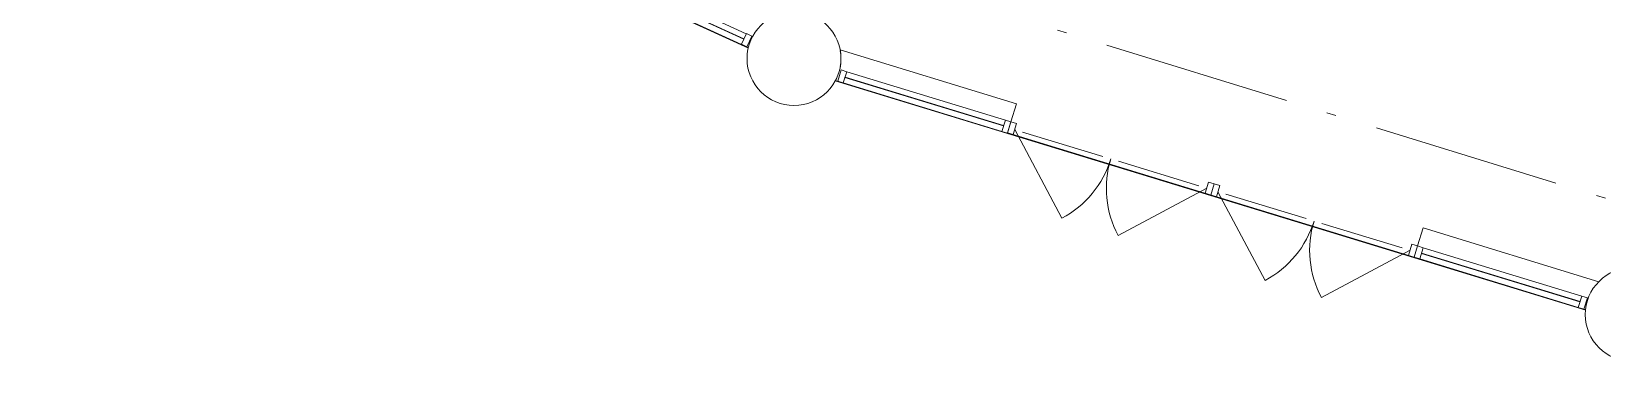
# Model space of a CAD drawing. Header units: millimetres. Extents: x -106764 to 80178, y -104573 to 57950.
# Drawn here: x -24691 to -11311, y -53136 to -50326 of the extents above; entities that cross this region are included whole.
import ezdxf

# ---------------------------------------------------------------- set-up
doc = ezdxf.new("R2010")
doc.units = ezdxf.units.MM
doc.header["$LTSCALE"] = 100
doc.linetypes.add('DASHED', pattern=[0.75, 0.5, -0.25])
doc.linetypes.add('IMPORT-A_PSTRECK_4', pattern=[24, 16, -3.6, 0.8, -3.6])
for name, color, linetype, lineweight in [('A-------T--', 1, 'Continuous', 13), ('A-13G---EDN', 1, 'Continuous', 9), ('A-27B---EJN', 1, 'Continuous', 9), ('A-27C---EJN', 1, 'Continuous', 9), ('A-27D---E-N', 7, 'Continuous', 9), ('A-3360----', 1, 'Continuous', 9), ('A-42D--CE-N', 1, 'Continuous', 9), ('A-42D--FE-N', 1, 'Continuous', 9), ('A-44B---E-N', 1, 'Continuous', 9), ('A030-O', 1, 'IMPORT-A_PSTRECK_4', 9)]:
    doc.layers.add(name, color=color, linetype=linetype, lineweight=lineweight)

# ---------------------------------------------------------------- blocks, each defined once
blk = doc.blocks.new('CW Pardörr-Glas-Ram - Bef foajéparti-7325322-A-40_P0010')
at = {"layer": 'A-13G---EDN'}
for p, q in [((-855, -5), (-250, -610)), ((855, -5), (250, -610))]:
    blk.add_line(p, q, dxfattribs=at)
for centre, start, end in [((-855, -5), 315, 360), ((855, -5), 180, 225)]:
    blk.add_arc(centre, 855, start, end, dxfattribs=at)
at = {"layer": 'A-42D--CE-N'}
for p, q in [((-785, -5), (-70, -5)), ((70, -5), (785, -5))]:
    blk.add_line(p, q, dxfattribs=at)
blk = doc.blocks.new('Rectangular Mullion - 50x100-4084424-A-40_P0010')
at = {"layer": 'A-42D--FE-N'}
for p, q in [((-50, 50), (0, 50)), ((-50, -50), (-50, 50)), ((0, 50), (0, -50)), ((0, -50), (-50, -50))]:
    blk.add_line(p, q, dxfattribs=at)
blk = doc.blocks.new('Rectangular Mullion - 50x100-4084425-A-40_P0010')
at = {"layer": 'A-42D--FE-N'}
for p, q in [((0, 50), (-50, 50)), ((-50, 50), (-50, -50)), ((0, -50), (0, 50)), ((-50, -50), (0, -50))]:
    blk.add_line(p, q, dxfattribs=at)
blk = doc.blocks.new('System Panel - Partiglas_ tunnt-4096109-A-40_P0010')
at = {"layer": 'A-42D--FE-N'}
for p, q in [((706, 1), (-706, 1)), ((-706, 1), (-706, -1)), ((706, -1), (706, 1)), ((-706, -1), (706, -1))]:
    blk.add_line(p, q, dxfattribs=at)
blk = doc.blocks.new('Rectangular Mullion - 50x100-4096108-A-40_P0010')
at = {"layer": 'A-42D--FE-N'}
for p, q in [((-11488, -52579), (-12839, -52167)), ((-11518, -52675), (-12868, -52262))]:
    blk.add_line(p, q, dxfattribs=at)
blk = doc.blocks.new('Rectangular Mullion - 50x100-4093909-A-40_P0010')
at = {"layer": 'A-42D--FE-N'}
for p, q in [((-50, 50), (0, 50)), ((-50, -50), (-50, 50)), ((0, 50), (0, -50)), ((0, -50), (-50, -50))]:
    blk.add_line(p, q, dxfattribs=at)
blk = doc.blocks.new('Rectangular Mullion - 50x100-4093910-A-40_P0010')
at = {"layer": 'A-42D--FE-N'}
for p, q in [((0, 50), (-50, 50)), ((-50, 50), (-50, -50)), ((0, -50), (0, 50)), ((-50, -50), (0, -50))]:
    blk.add_line(p, q, dxfattribs=at)
blk = doc.blocks.new('System Panel - Partiglas_ tunnt-4100754-A-40_P0010')
at = {"layer": 'A-42D--FE-N'}
for p, q in [((715, 1), (-715, 1)), ((-715, 1), (-715, -1)), ((715, -1), (715, 1)), ((-715, -1), (715, -1))]:
    blk.add_line(p, q, dxfattribs=at)
blk = doc.blocks.new('Rectangular Mullion - 50x100-4100753-A-40_P0010')
at = {"layer": 'A-42D--FE-N'}
for p, q in [((-18603, -50345), (-19903, -49750)), ((-18644, -50436), (-19945, -49841))]:
    blk.add_line(p, q, dxfattribs=at)
blk = doc.blocks.new('A$C1C1A1003')
at = {"layer": 'A-------T--'}
for p, q in [((3822, -1391), (2615, 302)), ((-3404, -2226), (-2615, -303))]:
    blk.add_line(p, q, dxfattribs=at)
for points in [[(5135, -1240), (2870, -1500), (2662, 307), (4927, 567), (4944, 418), (2828, 175), (3002, -1334), (5118, -1091), (5135, -1240)], [(-4717, -2378), (-2452, -2115), (-2662, -308), (-4927, -571), (-4909, -720), (-2794, -474), (-2618, -1984), (-4734, -2229), (-4717, -2378)]]:
    blk.add_lwpolyline(points, dxfattribs=at)
at = {"layer": 'A-3360----'}
for p, q in [((4927, 567), (5135, -1240)), ((4000, -1220), (3827, 290)), ((4279, -1188), (4105, 322)), ((4557, -1156), (4383, 354)), ((4835, -1124), (4662, 386)), ((3050, -309), (2993, 194)), ((3386, -780), (3271, 226)), ((3722, -1251), (3549, 258)), ((3218, -545), (3503, -129)), ((-2615, -303), (-4927, -571)), ((-3119, -1532), (-3236, -526)), ((-2899, -997), (-2958, -493)), ((-4927, -571), (-4717, -2378)), ((-4173, -2164), (-4349, -655)), ((-3895, -2132), (-4070, -623)), ((-3617, -2100), (-3792, -590)), ((-3339, -2067), (-3514, -558)), ((-4451, -2197), (-4627, -687)), ((-3009, -1264), (-3381, -925)), ((5118, -1091), (3722, -1251))]:
    blk.add_line(p, q, dxfattribs=at)
at = {"layer": 'A-3360----', "linetype": 'DASHED', "ltscale": 2}
for p, q in [((1863, 215), (2615, 302)), ((-1863, -215), (1863, 215)), ((2070, -1592), (1863, 215)), ((2679, 158), (1880, 66)), ((2888, -1347), (2714, 162)), ((-1845, -364), (1880, 64)), ((2331, -1411), (2158, 98)), ((2610, -1379), (2436, 130)), ((-1863, -215), (-2615, -303)), ((-1653, -2022), (-1863, -215)), ((-2794, -474), (-1845, -364)), ((-1948, -1906), (-2124, -397)), ((3166, -1315), (3054, -338)), ((-2504, -1970), (-2680, -461)), ((-2226, -1938), (-2402, -429)), ((-2783, -2003), (-2896, -1026)), ((2053, -1439), (2887, -1341)), ((-3061, -2035), (-3116, -1562)), ((2071, -1595), (2870, -1500)), ((-3339, -2067), (-1670, -1873)), ((-2452, -2115), (-1653, -2022))]:
    blk.add_line(p, q, dxfattribs=at)
at = {"layer": 'A-3360----', "flags": 128}
for points in [[(5031, -336), (3218, -545), (3590, -885)], [(-4822, -1475), (-3009, -1264), (-3294, -1680)]]:
    blk.add_lwpolyline(points, dxfattribs=at)
at = {"layer": 'A-3360----', "linetype": 'DASHED', "ltscale": 2, "flags": 128}
for points in [[(2073, -1594), (1883, -1614), (2297, -5397)], [(-1653, -2022), (-1463, -1999), (-1009, -5776), (2299, -5414)]]:
    blk.add_lwpolyline(points, dxfattribs=at)

msp = doc.modelspace()

# ---------------------------------------------------------------- linework, layer by layer
at = {"layer": 'A-27B---EJN'}
for p, q in [((-18585.5, -50467.4), (-24691.2, -47676.1)), ((-11454.7, -52698.6), (-17846.3, -50747.7))]:
    msp.add_line(p, q, dxfattribs=at)
at = {"layer": 'A-27C---EJN'}
for p, q in [((-18584.2, -50462.5), (-18598.6, -50455.9)), ((-17803.8, -50483.6), (-16302.4, -50941.8)), ((-17824.8, -50749), (-17843.1, -50743.4)), ((-16302.4, -50941.8), (-16349, -51094.4)), ((-12840.1, -51998.6), (-12886.7, -52151.2)), ((-12840.1, -51998.6), (-11341.6, -52456)), ((-11454.3, -52693.5), (-11469.5, -52688.8))]:
    msp.add_line(p, q, dxfattribs=at)
for start, end in [(10.19101, 10.57506), (350.35299, 360), (360, 9.53841), (340.70356, 347.16105), (332.21959, 336.88985)]:
    msp.add_arc((-18197, -50557), 400, start, end, dxfattribs=at)
at = {"layer": 'A-27D---E-N'}
for centre, start, end in [((-18197, -50557), 0, 180), ((-18197, -50557), 180, 360), ((-11058, -52736), 0, 180), ((-11058, -52736), 180, 360)]:
    msp.add_arc(centre, 400, start, end, dxfattribs=at)
at = {"layer": 'A-44B---E-N'}
msp.add_line((-16378.3, -51190.5), (-12916, -52247.3), dxfattribs=at)
at = {"layer": 'A030-O'}
msp.add_line((-17826.6, -49740.4), (-11225.2, -51764.4), dxfattribs=at)

# ---------------------------------------------------------------- block references
at = {"layer": 'A-------T--', "rotation": 166.805408988243}
msp.add_blockref('A$C1C1A1003', (-14457, -49729.7), dxfattribs=at)
at = {"layer": 'A-42D--CE-N', "rotation": 343.0265098364876}
for p in [(-15498, -51406.4), (-13766.9, -51934.8)]:
    msp.add_blockref('CW Pardörr-Glas-Ram - Bef foajéparti-7325322-A-40_P0010', p, dxfattribs=at)
at = {"layer": 'A-42D--FE-N'}
for name, p in [('Rectangular Mullion - 50x100-4100753-A-40_P0010', (0, 0)), ('Rectangular Mullion - 50x100-4096108-A-40_P0010', (-4908.8, 1498.3)), ('Rectangular Mullion - 50x100-4096108-A-40_P0010', (0, 0))]:
    msp.add_blockref(name, p, dxfattribs=at)
for name, p, rotation in [('System Panel - Partiglas_ tunnt-4100754-A-40_P0010', (-19273.7, -50092.8), 335.4320340518902), ('Rectangular Mullion - 50x100-4093910-A-40_P0010', (-17810.4, -50701.7), 163.0265098364895), ('System Panel - Partiglas_ tunnt-4096109-A-40_P0010', (-17087.1, -50922.4), 343.0265098364895), ('Rectangular Mullion - 50x100-4084425-A-40_P0010', (-16363.6, -51142.2), 163.0265098364876), ('Rectangular Mullion - 50x100-4084425-A-40_P0010', (-14632.5, -51670.6), 163.0265098364876), ('Rectangular Mullion - 50x100-4093910-A-40_P0010', (-12901.6, -52200), 163.0265098364895), ('System Panel - Partiglas_ tunnt-4096109-A-40_P0010', (-12178.3, -52420.7), 343.0265098364895)]:
    msp.add_blockref(name, p, dxfattribs=dict(at, rotation=rotation))
at = {"layer": 'A-42D--FE-N', "extrusion": (0, 0, -1)}
for name, p, rotation in [('Rectangular Mullion - 50x100-4093909-A-40_P0010', (18578, -50410.9), 204.5679659481098), ('Rectangular Mullion - 50x100-4093909-A-40_P0010', (16363.9, -51143.2), 196.9734901635105), ('Rectangular Mullion - 50x100-4084424-A-40_P0010', (14632.5, -51670.6), 196.9734901635124), ('Rectangular Mullion - 50x100-4084424-A-40_P0010', (12901.3, -52199), 196.9734901635124), ('Rectangular Mullion - 50x100-4093909-A-40_P0010', (11455.1, -52641.5), 196.9734901635105)]:
    msp.add_blockref(name, p, dxfattribs=dict(at, rotation=rotation))

doc.saveas('drawing.dxf')
